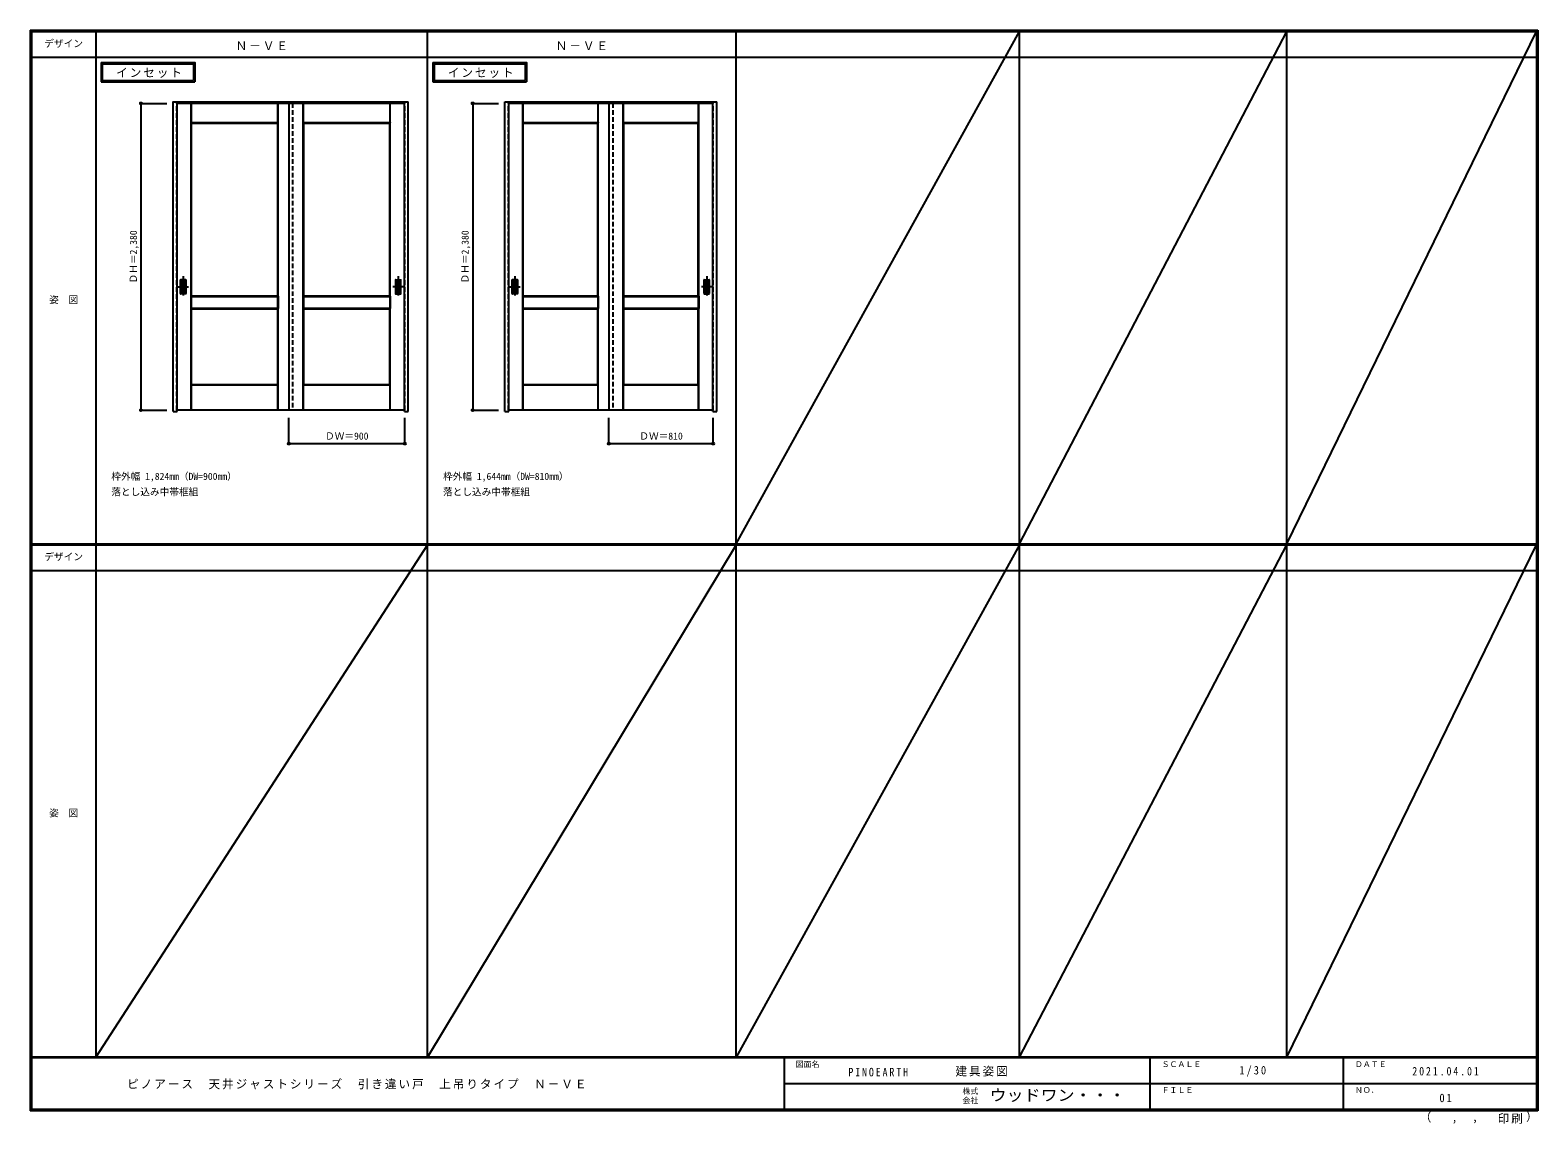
# Model space of a CAD drawing. Units: millimetres, scale not verified. Extents: x -6000 to 5700, y -4307 to 4175.
import ezdxf
from ezdxf.enums import TextEntityAlignment as Align

# ---------------------------------------------------------------- set-up
doc = ezdxf.new("R2010")
doc.units = ezdxf.units.MM
doc.header["$LTSCALE"] = 30
doc.header["$PDMODE"] = 32
doc.header["$PDSIZE"] = 15
doc.linetypes.add('CHAIN1', pattern=[8, 5, -1, 1, -1])
doc.linetypes.add('DASHED1', pattern=[1.8, 1.2, -0.6])
for name, color, linetype in [('0-1_通り芯', 4, 'CHAIN1'), ('0-2_扉', 4, 'DASHED1'), ('0-3_仕上げ', 7, 'Continuous'), ('0-4_枠', 3, 'Continuous'), ('0-6_引手', 7, 'Continuous'), ('0-A_文字', 7, 'Continuous'), ('0-B_寸法', 7, 'Continuous'), ('F-1_枠', 6, 'Continuous'), ('F-A_文字', 7, 'Continuous')]:
    doc.layers.add(name, color=color, linetype=linetype)
doc.styles.add('ＭＳ ゴシック', font='')
doc.styles.get('ＭＳ ゴシック').set_extended_font_data('MS Gothic')

msp = doc.modelspace()

# ---------------------------------------------------------------- linework, layer by layer
at = {"layer": '0-1_通り芯'}
for p, q in [((-4812, 2266), (-4812, 2104)), ((-3144, 2266), (-3144, 2104)), ((-2238, 2266), (-2238, 2104)), ((-750, 2266), (-750, 2104)), ((-4853, 2185), (-4771, 2185)), ((-3103, 2185), (-3185, 2185)), ((-2279, 2185), (-2197, 2185)), ((-709, 2185), (-791, 2185))]:
    msp.add_line(p, q, dxfattribs=at)
at = {"layer": '0-2_扉'}
for p, q in [((-4860, 3607.5), (-4863, 3607.5)), ((-4863, 1227.5), (-4863, 3607.5)), ((-3963, 3607.5), (-3963, 1227.5)), ((-3096, 3607.5), (-3093, 3607.5)), ((-3093, 1227.5), (-3093, 3607.5)), ((-2286, 3607.5), (-2289, 3607.5)), ((-2289, 1227.5), (-2289, 3607.5)), ((-1479, 3607.5), (-1479, 1227.5)), ((-702, 3607.5), (-699, 3607.5)), ((-699, 1227.5), (-699, 3607.5)), ((-4860, 1227.5), (-4863, 1227.5)), ((-3096, 1227.5), (-3093, 1227.5)), ((-2286, 1227.5), (-2289, 1227.5)), ((-702, 1227.5), (-699, 1227.5))]:
    msp.add_line(p, q, dxfattribs=at)
at = {"layer": '0-2_扉', "color": 3, "linetype": 'Continuous'}
for p, q in [((-3096, 3607.5), (-4860, 3607.5)), ((-3993, 3607.5), (-3993, 1227.5)), ((-702, 3607.5), (-2286, 3607.5)), ((-1509, 3607.5), (-1509, 1227.5)), ((-3096, 1227.5), (-4860, 1227.5)), ((-702, 1227.5), (-2286, 1227.5))]:
    msp.add_line(p, q, dxfattribs=at)
at = {"layer": '0-3_仕上げ'}
for p, q in [((-4751, 1227.5), (-4751, 3607.5)), ((-4750, 3457.5), (-4750, 3607.5)), ((-4749, 3458.5), (-4749, 3607.5)), ((-4077, 3458.5), (-4077, 3607.5)), ((-4076, 3457.5), (-4076, 3607.5)), ((-4075, 1227.5), (-4075, 3607.5)), ((-3881, 1227.5), (-3881, 3607.5)), ((-3880, 3457.5), (-3880, 3607.5)), ((-3879, 3458.5), (-3879, 3607.5)), ((-3207, 3458.5), (-3207, 3607.5)), ((-3206, 3457.5), (-3206, 3607.5)), ((-3205, 1227.5), (-3205, 3607.5)), ((-2177, 1227.5), (-2177, 3607.5)), ((-2176, 3457.5), (-2176, 3607.5)), ((-2175, 3458.5), (-2175, 3607.5)), ((-1593, 3458.5), (-1593, 3607.5)), ((-1592, 3457.5), (-1592, 3607.5)), ((-1591, 1227.5), (-1591, 3607.5)), ((-1397, 1227.5), (-1397, 3607.5)), ((-1396, 3457.5), (-1396, 3607.5)), ((-1395, 3458.5), (-1395, 3607.5)), ((-813, 3458.5), (-813, 3607.5)), ((-812, 3457.5), (-812, 3607.5)), ((-811, 1227.5), (-811, 3607.5)), ((-4749, 3458.5), (-4077, 3458.5)), ((-4747, 2114.5), (-4747, 3454.5)), ((-4747, 3454.5), (-4079, 3454.5)), ((-4079, 3454.5), (-4076, 3457.5)), ((-4079, 2114.5), (-4079, 3454.5)), ((-4077, 3458.5), (-4076, 3457.5)), ((-3879, 3458.5), (-3207, 3458.5)), ((-3877, 2114.5), (-3877, 3454.5)), ((-3877, 3454.5), (-3209, 3454.5)), ((-3209, 3454.5), (-3206, 3457.5)), ((-3209, 2114.5), (-3209, 3454.5)), ((-3207, 3458.5), (-3206, 3457.5)), ((-2175, 3458.5), (-2176, 3457.5)), ((-2176, 3457.5), (-2173, 3454.5)), ((-2175, 3458.5), (-1593, 3458.5)), ((-2173, 2114.5), (-2173, 3454.5)), ((-2173, 3454.5), (-1595, 3454.5)), ((-1595, 3454.5), (-1592, 3457.5)), ((-1595, 2114.5), (-1595, 3454.5)), ((-1593, 3458.5), (-1592, 3457.5)), ((-1395, 3458.5), (-1396, 3457.5)), ((-1396, 3457.5), (-1393, 3454.5)), ((-1395, 3458.5), (-813, 3458.5)), ((-1393, 2114.5), (-1393, 3454.5)), ((-1393, 3454.5), (-815, 3454.5)), ((-815, 3454.5), (-812, 3457.5)), ((-815, 2114.5), (-815, 3454.5)), ((-813, 3458.5), (-812, 3457.5)), ((-4750, 2111.5), (-4747, 2114.5)), ((-4750, 2111.5), (-4749, 2110.5)), ((-4750, 2111.5), (-4750, 2017.5)), ((-4749, 2018.5), (-4749, 2110.5)), ((-4749, 2110.5), (-4077, 2110.5)), ((-4747, 2114.5), (-4079, 2114.5)), ((-4079, 2114.5), (-4076, 2111.5)), ((-4076, 2111.5), (-4077, 2110.5)), ((-4077, 2018.5), (-4077, 2110.5)), ((-4076, 2111.5), (-4076, 2017.5)), ((-3880, 2111.5), (-3877, 2114.5)), ((-3880, 2111.5), (-3879, 2110.5)), ((-3880, 2111.5), (-3880, 2017.5)), ((-3879, 2018.5), (-3879, 2110.5)), ((-3879, 2110.5), (-3207, 2110.5)), ((-3877, 2114.5), (-3209, 2114.5)), ((-3209, 2114.5), (-3206, 2111.5)), ((-3206, 2111.5), (-3207, 2110.5)), ((-3207, 2018.5), (-3207, 2110.5)), ((-3206, 2111.5), (-3206, 2017.5)), ((-2176, 2111.5), (-2173, 2114.5)), ((-2176, 2111.5), (-2176, 2017.5)), ((-2176, 2111.5), (-2175, 2110.5)), ((-2175, 2110.5), (-1593, 2110.5)), ((-2175, 2018.5), (-2175, 2110.5)), ((-2173, 2114.5), (-1595, 2114.5)), ((-1592, 2111.5), (-1592, 2017.5)), ((-1396, 2111.5), (-1393, 2114.5)), ((-1396, 2111.5), (-1396, 2017.5)), ((-1396, 2111.5), (-1395, 2110.5)), ((-1395, 2110.5), (-813, 2110.5)), ((-1395, 2018.5), (-1395, 2110.5)), ((-1393, 2114.5), (-815, 2114.5)), ((-812, 2111.5), (-812, 2017.5)), ((-4749, 2018.5), (-4750, 2017.5)), ((-4750, 2017.5), (-4747, 2014.5)), ((-4749, 2018.5), (-4077, 2018.5)), ((-4747, 1427.5), (-4747, 2014.5)), ((-4747, 2014.5), (-4079, 2014.5)), ((-4079, 2014.5), (-4076, 2017.5)), ((-4079, 1427.5), (-4079, 2014.5)), ((-4077, 2018.5), (-4076, 2017.5)), ((-3879, 2018.5), (-3880, 2017.5)), ((-3880, 2017.5), (-3877, 2014.5)), ((-3879, 2018.5), (-3207, 2018.5)), ((-3877, 1427.5), (-3877, 2014.5)), ((-3877, 2014.5), (-3209, 2014.5)), ((-3209, 2014.5), (-3206, 2017.5)), ((-3209, 1427.5), (-3209, 2014.5)), ((-3207, 2018.5), (-3206, 2017.5)), ((-1595, 2014.5), (-1592, 2017.5)), ((-1595, 1427.5), (-1595, 2014.5)), ((-1593, 2018.5), (-1592, 2017.5)), ((-815, 2014.5), (-812, 2017.5)), ((-815, 1427.5), (-815, 2014.5)), ((-813, 2018.5), (-812, 2017.5)), ((-4750, 1424.5), (-4747, 1427.5)), ((-4750, 1227.5), (-4750, 1424.5)), ((-4750, 1424.5), (-4749, 1423.5)), ((-4749, 1227.5), (-4749, 1423.5)), ((-4749, 1423.5), (-4077, 1423.5)), ((-4747, 1427.5), (-4079, 1427.5)), ((-4079, 1427.5), (-4076, 1424.5)), ((-4076, 1424.5), (-4077, 1423.5)), ((-4077, 1227.5), (-4077, 1423.5)), ((-4076, 1227.5), (-4076, 1424.5)), ((-3880, 1424.5), (-3877, 1427.5)), ((-3880, 1227.5), (-3880, 1424.5)), ((-3880, 1424.5), (-3879, 1423.5)), ((-3879, 1227.5), (-3879, 1423.5)), ((-3879, 1423.5), (-3207, 1423.5)), ((-3877, 1427.5), (-3209, 1427.5)), ((-3209, 1427.5), (-3206, 1424.5)), ((-3206, 1424.5), (-3207, 1423.5)), ((-3207, 1227.5), (-3207, 1423.5)), ((-3206, 1227.5), (-3206, 1424.5)), ((-2176, 1424.5), (-2173, 1427.5)), ((-2176, 1424.5), (-2175, 1423.5)), ((-2176, 1227.5), (-2176, 1424.5)), ((-2175, 1423.5), (-1593, 1423.5)), ((-2175, 1227.5), (-2175, 1423.5)), ((-2173, 1427.5), (-1595, 1427.5)), ((-1595, 1427.5), (-1592, 1424.5)), ((-1592, 1424.5), (-1593, 1423.5)), ((-1593, 1227.5), (-1593, 1423.5)), ((-1592, 1227.5), (-1592, 1424.5)), ((-1396, 1424.5), (-1393, 1427.5)), ((-1396, 1424.5), (-1395, 1423.5)), ((-1396, 1227.5), (-1396, 1424.5)), ((-1395, 1423.5), (-813, 1423.5)), ((-1395, 1227.5), (-1395, 1423.5)), ((-1393, 1427.5), (-815, 1427.5)), ((-815, 1427.5), (-812, 1424.5)), ((-812, 1424.5), (-813, 1423.5)), ((-813, 1227.5), (-813, 1423.5)), ((-812, 1227.5), (-812, 1424.5))]:
    msp.add_line(p, q, dxfattribs=at)
for points in [[(-4749, 3458.5), (-4750, 3457.5), (-4747, 3454.5)], [(-3879, 3458.5), (-3880, 3457.5), (-3877, 3454.5)], [(-2175, 2018.5), (-1593, 2018.5), (-1593, 2110.5)], [(-1595, 2114.5), (-1592, 2111.5), (-1593, 2110.5)], [(-1395, 2018.5), (-813, 2018.5), (-813, 2110.5)], [(-815, 2114.5), (-812, 2111.5), (-813, 2110.5)], [(-2175, 2018.5), (-2176, 2017.5), (-2173, 2014.5)], [(-2173, 1427.5), (-2173, 2014.5), (-1595, 2014.5)], [(-1395, 2018.5), (-1396, 2017.5), (-1393, 2014.5)], [(-1393, 1427.5), (-1393, 2014.5), (-815, 2014.5)]]:
    msp.add_lwpolyline(points, dxfattribs=at)
at = {"layer": '0-4_枠'}
for p, q in [((-4860, 1218), (-4860, 3618)), ((-3096, 1218), (-3096, 3618)), ((-3066, 1218), (-3066, 3618)), ((-2316, 3618), (-672, 3618)), ((-2316, 1218), (-2316, 3618)), ((-2286, 1218), (-2286, 3618)), ((-702, 1218), (-702, 3618)), ((-672, 1218), (-672, 3618)), ((-4890, 1218), (-4860, 1218)), ((-3096, 1218), (-3066, 1218)), ((-2316, 1218), (-2286, 1218)), ((-702, 1218), (-672, 1218))]:
    msp.add_line(p, q, dxfattribs=at)
msp.add_lwpolyline([(-4890, 1218), (-4890, 3618), (-3066, 3618)], dxfattribs=at)
at = {"layer": '0-6_引手', "color": 3}
for p, q in [((-4833, 2131.5), (-4833, 2238.5)), ((-4792.5, 2240), (-4831.5, 2240)), ((-4791, 2238.5), (-4791, 2131.5)), ((-3165, 2238.5), (-3165, 2131.5)), ((-3163.5, 2240), (-3124.5, 2240)), ((-3123, 2131.5), (-3123, 2238.5)), ((-2259, 2131.5), (-2259, 2238.5)), ((-2218.5, 2240), (-2257.5, 2240)), ((-2217, 2238.5), (-2217, 2131.5)), ((-771, 2238.5), (-771, 2131.5)), ((-769.5, 2240), (-730.5, 2240)), ((-729, 2131.5), (-729, 2238.5)), ((-4792.5, 2130), (-4831.5, 2130)), ((-3163.5, 2130), (-3124.5, 2130)), ((-2218.5, 2130), (-2257.5, 2130)), ((-769.5, 2130), (-730.5, 2130))]:
    msp.add_line(p, q, dxfattribs=at)
at = {"layer": '0-6_引手'}
for p, q in [((-4801, 2224), (-4823, 2224)), ((-3155, 2224), (-3133, 2224)), ((-2227, 2224), (-2249, 2224)), ((-761, 2224), (-739, 2224)), ((-4824.5, 2147.5), (-4824.5, 2222.5)), ((-4801, 2146), (-4823, 2146)), ((-4799.5, 2222.5), (-4799.5, 2147.5)), ((-3156.5, 2222.5), (-3156.5, 2147.5)), ((-3155, 2146), (-3133, 2146)), ((-3131.5, 2147.5), (-3131.5, 2222.5)), ((-2250.5, 2147.5), (-2250.5, 2222.5)), ((-2227, 2146), (-2249, 2146)), ((-2225.5, 2222.5), (-2225.5, 2147.5)), ((-762.5, 2222.5), (-762.5, 2147.5)), ((-761, 2146), (-739, 2146)), ((-737.5, 2147.5), (-737.5, 2222.5))]:
    msp.add_line(p, q, dxfattribs=at)
at = {"layer": '0-6_引手', "color": 3}
for centre, start, end in [((-4831.5, 2238.5), 90, 180), ((-4792.5, 2238.5), 0, 90), ((-3163.5, 2238.5), 90, 180), ((-3124.5, 2238.5), 0, 90), ((-2257.5, 2238.5), 90, 180), ((-2218.5, 2238.5), 0, 90), ((-769.5, 2238.5), 90, 180), ((-730.5, 2238.5), 0, 90), ((-4831.5, 2131.5), 180, 270), ((-4792.5, 2131.5), 270, 0), ((-3163.5, 2131.5), 180, 270), ((-3124.5, 2131.5), 270, 0), ((-2257.5, 2131.5), 180, 270), ((-2218.5, 2131.5), 270, 0), ((-769.5, 2131.5), 180, 270), ((-730.5, 2131.5), 270, 0)]:
    msp.add_arc(centre, 1.5, start, end, dxfattribs=at)
at = {"layer": '0-6_引手'}
for centre, start, end in [((-4823, 2222.5), 90, 180), ((-4801, 2222.5), 0, 90), ((-3155, 2222.5), 90, 180), ((-3133, 2222.5), 0, 90), ((-2249, 2222.5), 90, 180), ((-2227, 2222.5), 0, 90), ((-761, 2222.5), 90, 180), ((-739, 2222.5), 0, 90), ((-4823, 2147.5), 180, 270), ((-4801, 2147.5), 270, 0), ((-3155, 2147.5), 180, 270), ((-3133, 2147.5), 270, 0), ((-2249, 2147.5), 180, 270), ((-2227, 2147.5), 270, 0), ((-761, 2147.5), 180, 270), ((-739, 2147.5), 270, 0)]:
    msp.add_arc(centre, 1.5, start, end, dxfattribs=at)
at = {"layer": '0-A_文字'}
for p, q in [((-5450, 3925), (-5450, 3775)), ((-5440, 3915), (-5440, 3785)), ((-5440, 3915), (-4733.04, 3915)), ((-4733.04, 3915), (-4733.04, 3785)), ((-2876, 3925), (-2876, 3775)), ((-2866, 3915), (-2866, 3785)), ((-2866, 3915), (-2159.04, 3915)), ((-2159.04, 3915), (-2159.04, 3785)), ((-5450, 3775), (-4723.04, 3775)), ((-5440, 3785), (-4733.04, 3785)), ((-2876, 3775), (-2149.04, 3775)), ((-2866, 3785), (-2159.04, 3785))]:
    msp.add_line(p, q, dxfattribs=at)
for points in [[(-5450, 3925), (-4723.04, 3925), (-4723.04, 3775)], [(-2876, 3925), (-2149.04, 3925), (-2149.04, 3775)]]:
    msp.add_lwpolyline(points, dxfattribs=at)
at = {"layer": '0-B_寸法', "color": 4}
for p, q in [((-5140, 3607.5), (-4940, 3607.5)), ((-5140, 3607.5), (-5140, 1227.5)), ((-2566, 3607.5), (-2366, 3607.5)), ((-2566, 3607.5), (-2566, 1227.5)), ((-5140, 1227.5), (-4940, 1227.5)), ((-2566, 1227.5), (-2366, 1227.5)), ((-3993, 968), (-3993, 1168)), ((-3093, 968), (-3093, 1168)), ((-1509, 968), (-1509, 1168)), ((-699, 968), (-699, 1168)), ((-3093, 968), (-3993, 968)), ((-699, 968), (-1509, 968))]:
    msp.add_line(p, q, dxfattribs=at)
at = {"layer": '0-B_寸法'}
for p in [(-5140, 3607.5), (-2566, 3607.5), (-5140, 1227.5), (-2566, 1227.5), (-3993, 968), (-3093, 968), (-1509, 968), (-699, 968)]:
    msp.add_point(p, dxfattribs=at)
at = {"layer": 'F-1_枠'}
for p, q in [((-6000, 4175), (5700, 4175)), ((-6000, 4175), (-6000, -4205)), ((-6000, 4170), (5700, 4170)), ((-6000, 4165), (5700, 4165)), ((-5995, 4175), (-5995, -4205)), ((-5990, 4175), (-5990, -4205)), ((-5490, 4175), (-5490, -3790)), ((-2916, -3790), (-2916, 4175)), ((-522, -3790), (-522, 4175)), ((1678, -3790), (1678, 4175)), ((3752, -3790), (3752, 4175)), ((5690, 4175), (5690, -4205)), ((5695, 4175), (5695, -4205)), ((5700, 4175), (5700, -4205)), ((-6000, 3965), (5700, 3965)), ((-6000, 190.5), (5700, 190.5)), ((-6000, 187.5), (5700, 187.5)), ((-6000, 184.5), (5700, 184.5)), ((-6000, -15.5), (5700, -15.5)), ((5700, -3790), (-6000, -3790)), ((5700, -3795), (-6000, -3795)), ((-150, -3795), (-150, -4195)), ((2690, -3795), (2690, -4195)), ((4190, -3795), (4190, -4195)), ((-150, -3995), (5690, -3995.01)), ((5700, -4195), (-6000, -4195)), ((5700, -4200), (-6000, -4200)), ((5700, -4205), (-6000, -4205))]:
    msp.add_line(p, q, dxfattribs=at)
at = {"layer": 'F-A_文字'}
for p, q in [((-522, 190.5), (1678, 4165)), ((1678, 190.5), (3752, 4165)), ((3752, 190.5), (5690, 4165)), ((-2916, 184.5), (-5490, -3790)), ((-522, 184.5), (-2916, -3790)), ((1678, 184.5), (-522, -3790)), ((1678, -3790), (3752, 184.5)), ((3752, -3790), (5690, 184.5))]:
    msp.add_line(p, q, dxfattribs=at)

# ---------------------------------------------------------------- texts
at = {"layer": '0-A_文字', "style": 'ＭＳ ゴシック'}
for s, p in [('枠外幅 1,824mm（DW=900mm）', (-5370, 670.5)), ('枠外幅 1,644mm（DW=810mm）', (-2796, 670.5)), ('落とし込み中帯框組', (-5370, 550.5)), ('落とし込み中帯框組', (-2796, 550.5))]:
    msp.add_text(s, height=54.99, dxfattribs=at).set_placement(p, align=Align.BOTTOM_LEFT)
at = {"layer": '0-A_文字', "char_height": 65.98, "attachment_point": 7, "style": 'ＭＳ ゴシック'}
for s, insert in [('\\T1.17;Ｎ－ＶＥ', (-4405.5, 4020)), ('\\T1.17;Ｎ－ＶＥ', (-1921.5, 4020)), ('\\T1.17;インセット', (-5332.84, 3805)), ('\\T1.17;インセット', (-2758.84, 3805))]:
    msp.add_mtext(s, dxfattribs=dict(at, insert=insert))
at = {"layer": '0-B_寸法', "style": 'ＭＳ ゴシック'}
for p in [(-5155, 2210.5), (-2581, 2210.5)]:
    msp.add_text('ＤＨ＝2,380', height=54.99, rotation=90, dxfattribs=at).set_placement(p, align=Align.BOTTOM_LEFT)
for s, p in [('ＤＷ＝900', (-3711.75, 983)), ('ＤＷ＝810', (-1272.75, 983))]:
    msp.add_text(s, height=54.99, dxfattribs=at).set_placement(p, align=Align.BOTTOM_LEFT)
at = {"layer": 'F-A_文字', "style": 'ＭＳ ゴシック'}
for s, height, p in [('デザイン', 54.99, (-5890, 4027.5)), ('姿\u3000図', 54.99, (-5852.5, 2040.25)), ('デザイン', 54.99, (-5890, 47)), ('姿\u3000図', 54.99, (-5852.5, -1940.25)), ('図面名', 43.99, (-60, -3880)), ('ＳＣＡＬＥ', 43.99, (2780, -3880)), ('ＤＡＴＥ', 43.99, (4280, -3880)), ('株式', 43.99, (1235, -4089)), ('ＦＩＬＥ', 43.99, (2780, -4080)), ('ＮＯ．', 43.99, (4280, -4080)), ('会社', 43.99, (1235, -4161)), ('（', 65.98, (4784.03, -4308.31)), ('）', 65.98, (5608.4, -4304.13)), (',', 65.98, (5031.28, -4308.31)), (',', 65.98, (5190.2, -4305.53))]:
    msp.add_text(s, height=height, dxfattribs=at).set_placement(p, align=Align.BOTTOM_LEFT)
at = {"layer": 'F-A_文字', "style": 'ＭＳ ゴシック', "width": 1.1}
msp.add_text('ウッドワン・・・', height=87.98, dxfattribs=at).set_placement((1445, -4155), align=Align.BOTTOM_LEFT)
at = {"layer": 'F-A_文字', "char_height": 65.98, "attachment_point": 7, "style": 'ＭＳ ゴシック'}
for s, insert in [('\\T1.17;建具姿図', (1180.42, -3940)), ('\\T1.38;\\W0.9;1/30', (3383.75, -3940)), ('\\T1.17;ピノアース\u3000天井ジャストシリーズ\u3000引き違い戸\u3000上吊りタイプ\u3000Ｎ－ＶＥ', (-5247.55, -4040)), ('\\T1.39;\\W0.85;PINOEARTH', (350, -3940)), ('\\T1.39;\\W0.85;2021.04.01', (4726.25, -3932.5)), ('\\T1.36;\\W0.9;01', (4936.25, -4140)), ('\\T1.17;印刷', (5388.15, -4306.92))]:
    msp.add_mtext(s, dxfattribs=dict(at, insert=insert))

doc.saveas('drawing.dxf')
